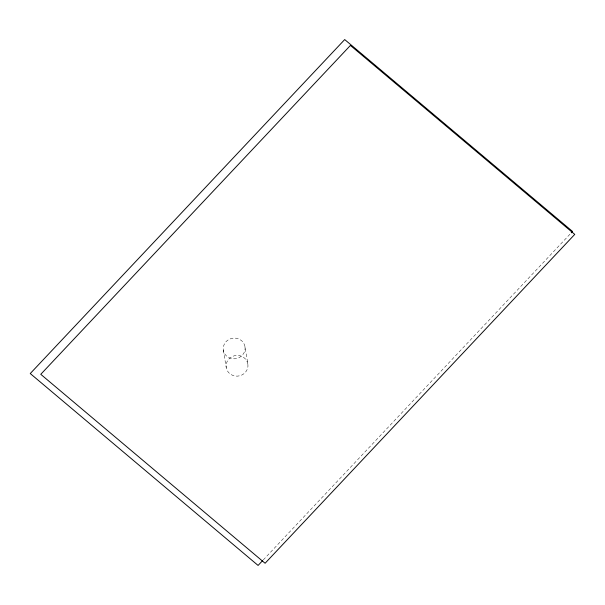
<?xml version="1.0" encoding="UTF-8"?>
<svg xmlns="http://www.w3.org/2000/svg" width="605" height="605" viewBox="0 0 605 605"><rect width="100%" height="100%" fill="white"/><g stroke="black" fill="none" stroke-linecap="round" stroke-linejoin="round"><path stroke-width="0.45" stroke-dasharray="3.02 2.27" d="M263.266 559.935L570.598 233.522M245.002 346.771A10.958 10.353 -9.4 0 1 230.127 358.168A10.958 10.353 -9.4 0 1 227.389 340.441A10.958 10.353 -9.4 0 1 245.002 346.771L247.868 364.089A10.958 10.353 -9.4 0 1 233.001 375.486A10.958 10.353 -9.4 0 1 230.255 357.759A10.958 10.353 -9.4 0 1 247.868 364.089M223.343 350.144L226.209 367.469"/><path stroke-width="0.91" d="M262.615 560.623L258.085 565.433L30.25 373.542L344.699 39.567L572.534 231.458L571.241 232.834M350.416 45.435L40.769 374.313L265.096 563.263L574.75 234.385L350.416 45.435"/></g></svg>
